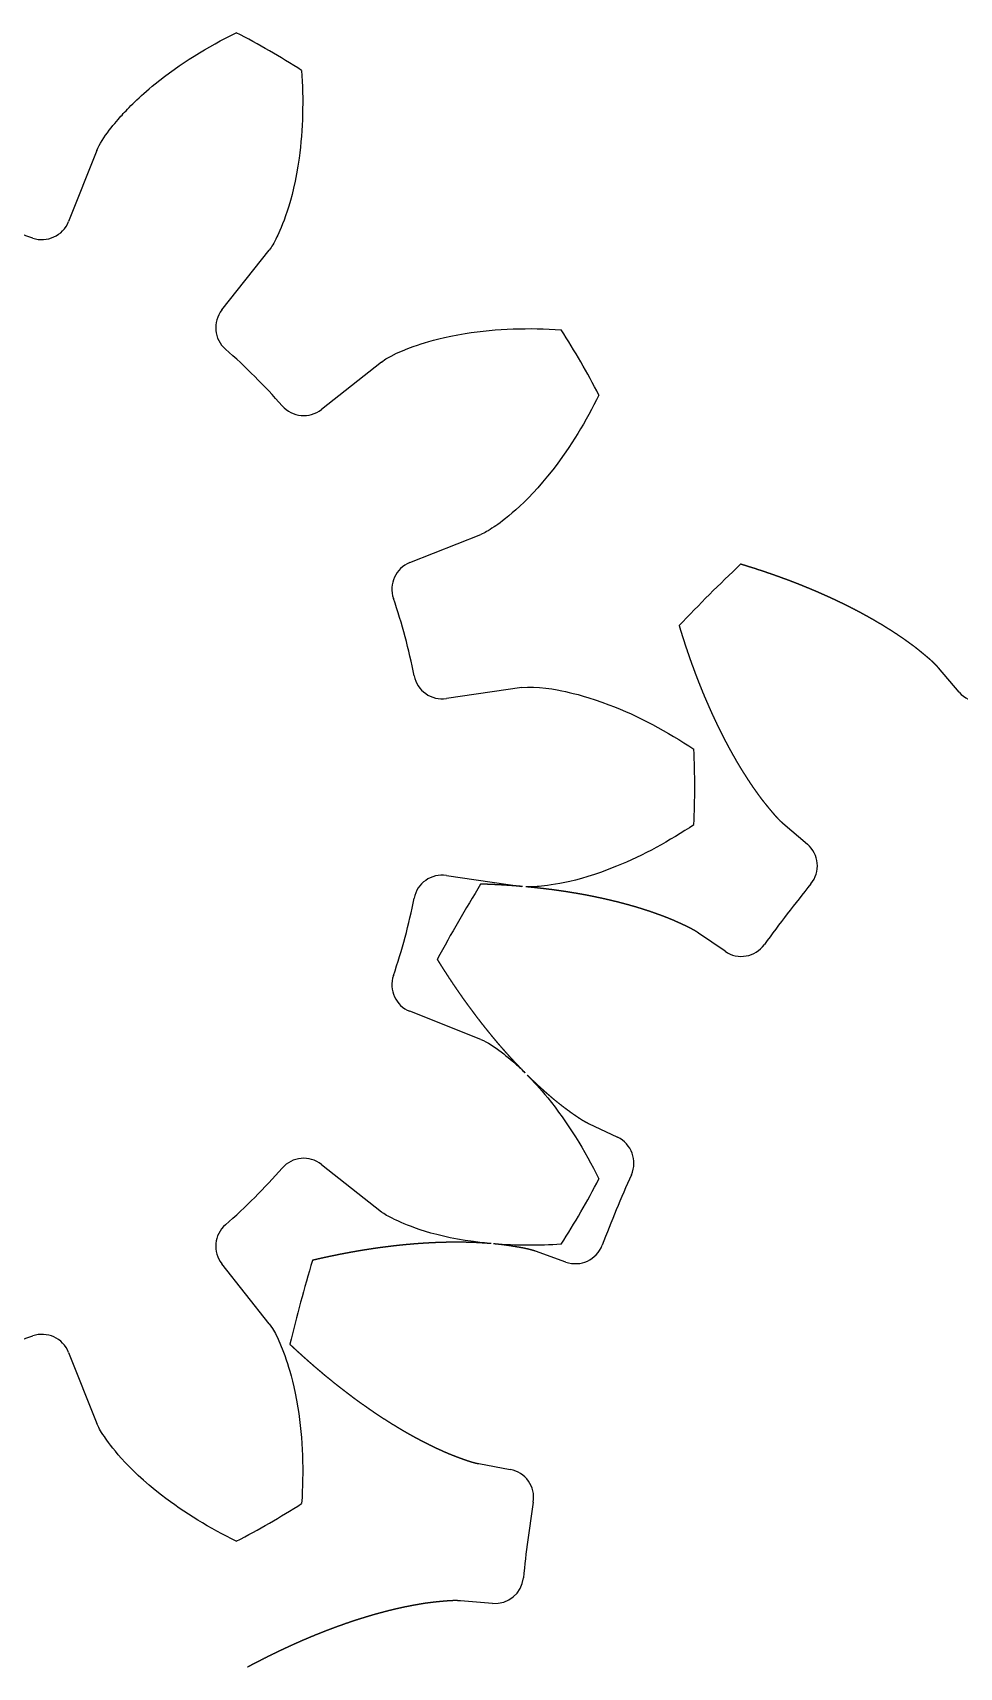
# Model space of a CAD drawing. Header units: millimetres. Extents: x -95.5 to -4.7, y -19.2 to 49.8.
# Drawn here: x -74.09 to -55.02, y 14.23 to 47.88 of the extents above; entities that cross this region are included whole.
import ezdxf

# ---------------------------------------------------------------- set-up
doc = ezdxf.new("R2010")
doc.units = ezdxf.units.MM
doc.layers.get('0').update_dxf_attribs({"linetype": 'CONTINUOUS'})

msp = doc.modelspace()

# ---------------------------------------------------------------- linework, layer by layer
for p, q in [((-72.768, 45.451), (-73.349, 43.99)), ((-72.768, 45.451), (-73.349, 43.99)), ((-70.196, 42.17), (-69.221, 43.403)), ((-70.196, 42.17), (-69.221, 43.403)), ((-66.914, 41.096), (-68.147, 40.122)), ((-66.914, 41.096), (-68.147, 40.122)), ((-66.327, 36.968), (-64.866, 37.549)), ((-66.327, 36.968), (-64.866, 37.549)), ((-55.025, 34.299, 0), (-55.453, 34.802)), ((-55.025, 34.299), (-55.453, 34.802)), ((-64.021, 34.398), (-65.577, 34.17)), ((-64.021, 34.398), (-65.577, 34.17)), ((-58.653, 31.602, 0), (-58.15, 31.173)), ((-58.653, 31.602), (-58.15, 31.173)), ((-65.577, 30.53), (-64.021, 30.302)), ((-65.577, 30.53), (-64.021, 30.302)), ((-64.012, 30.301), (-64.021, 30.302)), ((-64.012, 30.301), (-64.021, 30.302)), ((-59.843, 28.967, 0), (-60.387, 29.342)), ((-59.843, 28.967), (-60.387, 29.342)), ((-64.866, 27.151), (-66.327, 27.732)), ((-64.866, 27.151), (-66.327, 27.732)), ((-62.65, 25.422, 0), (-62.054, 25.139)), ((-62.65, 25.422), (-62.054, 25.139)), ((-68.147, 24.578), (-66.914, 23.604)), ((-68.147, 24.578), (-66.914, 23.604)), ((-63.118, 22.57, 0), (-63.74, 22.791)), ((-63.118, 22.57), (-63.74, 22.791)), ((-69.221, 21.297), (-70.196, 22.53)), ((-69.221, 21.297), (-70.196, 22.53)), ((-73.349, 20.71), (-72.768, 19.249)), ((-73.349, 20.71), (-72.768, 19.249)), ((-64.911, 18.419, 0), (-64.262, 18.3)), ((-64.911, 18.419), (-64.262, 18.3)), ((-64.625, 15.542, 0), (-65.283, 15.595)), ((-64.625, 15.542), (-65.283, 15.595))]:
    msp.add_line(p, q)
for centre, radius, start, end in [((-77.967, 32.35), 17.5, 57.4589, 62.5411), ((-77.967, 32.35), 17.5, 57.4589, 62.5411), ((-77.967, 32.35), 11.949, 71.0469, 78.9531), ((-77.967, 32.35), 11.949, 71.0469, 78.9531), ((-73.895, 44.207), 0.588, 251.0469, 338.3158), ((-73.895, 44.207), 0.588, 251.0469, 338.3158), ((-69.734, 41.805), 0.588, 141.6842, 228.9531), ((-69.734, 41.805), 0.588, 141.6842, 228.9531), ((-77.967, 32.35), 17.5, 27.4589, 32.5411), ((-77.967, 32.35), 17.5, 27.4589, 32.5411), ((-77.967, 32.35), 11.949, 41.0469, 48.9531), ((-77.967, 32.35), 11.949, 41.0469, 48.9531), ((-68.512, 40.583), 0.588, 221.0469, 308.3158), ((-68.512, 40.583), 0.588, 221.0469, 308.3158), ((-66.11, 36.422), 0.588, 111.6842, 198.9531), ((-66.11, 36.422), 0.588, 111.6842, 198.9531), ((-37.183, 13.332, 0), 32.5, 133.4232, 136.5768), ((-37.183, 13.332), 32.5, 133.4232, 136.5768), ((-77.967, 32.35), 11.949, 11.0469, 18.9531), ((-77.967, 32.35), 11.949, 11.0469, 18.9531), ((-65.662, 34.752), 0.588, 191.0469, 278.3158), ((-65.662, 34.752), 0.588, 191.0469, 278.3158), ((-54.577, 34.681, 0), 0.588, 220.4327, 309.1716), ((-54.577, 34.681), 0.588, 220.4327, 309.1716), ((-77.967, 32.35), 17.5, -2.5411, 2.5411), ((-77.967, 32.35), 17.5, -2.5411, 2.5411), ((-58.532, 30.726, 0), 0.588, -39.1716, 49.5673), ((-58.532, 30.726), 0.588, -39.1716, 49.5673), ((-65.662, 29.948), 0.588, 81.6842, 168.9531), ((-65.662, 29.948), 0.588, 81.6842, 168.9531), ((-37.183, 13.332, 0), 32.5, 148.4232, 151.5768), ((-37.183, 13.332), 32.5, 148.4232, 151.5768), ((-37.183, 13.332, 0), 26.949, 140.8284, 144.1716), ((-37.183, 13.332), 26.949, 140.8284, 144.1716), ((-77.967, 32.35), 11.949, 341.0469, 348.9531), ((-77.967, 32.35), 11.949, 341.0469, 348.9531), ((-59.51, 29.451, 0), 0.588, 235.4327, 324.1716), ((-59.51, 29.451), 0.588, 235.4327, 324.1716), ((-66.11, 28.278), 0.588, 161.0469, 248.3158), ((-66.11, 28.278), 0.588, 161.0469, 248.3158), ((-62.306, 24.608, 0), 0.588, -24.1716, 64.5673), ((-62.306, 24.608), 0.588, -24.1716, 64.5673), ((-68.512, 24.117), 0.588, 51.6842, 138.9531), ((-68.512, 24.117), 0.588, 51.6842, 138.9531), ((-77.967, 32.35), 11.949, 311.0469, 318.9531), ((-77.967, 32.35), 11.949, 311.0469, 318.9531), ((-77.967, 32.35), 17.5, 327.4589, 332.5411), ((-77.967, 32.35), 17.5, 327.4589, 332.5411), ((-37.183, 13.332, 0), 26.949, 155.8284, 159.1716), ((-37.183, 13.332), 26.949, 155.8284, 159.1716), ((-69.734, 22.895), 0.588, 131.0469, 218.3158), ((-69.734, 22.895), 0.588, 131.0469, 218.3158), ((-62.921, 23.124, 0), 0.588, 250.4327, 339.1716), ((-62.921, 23.124), 0.588, 250.4327, 339.1716), ((-37.183, 13.332, 0), 32.5, 163.4232, 166.5768), ((-37.183, 13.332), 32.5, 163.4232, 166.5768), ((-77.967, 32.35), 11.949, 281.0469, 288.9531), ((-73.895, 20.493), 0.588, 21.6842, 108.9531), ((-73.895, 20.493), 0.588, 21.6842, 108.9531), ((-64.369, 17.721, 0), 0.588, -9.1716, 79.5673), ((-64.369, 17.721), 0.588, -9.1716, 79.5673), ((-77.967, 32.35), 17.5, 297.4589, 302.5411), ((-77.967, 32.35), 17.5, 297.4589, 302.5411), ((-37.183, 13.332, 0), 26.949, 170.8284, 174.1716), ((-37.183, 13.332), 26.949, 170.8284, 174.1716), ((-64.578, 16.129, 0), 0.588, 265.4327, 354.1716), ((-64.578, 16.129), 0.588, 265.4327, 354.1716)]:
    msp.add_arc(centre, radius, start, end)
for points, degree, knots in [([(-72.768, 45.451), (-72.662, 45.717), (-72.362, 46.058), (-72.12, 46.327), (-71.903, 46.552), (-71.059, 47.238), (-70.486, 47.589), (-69.898, 47.878)], 3, [-0.4410637, -0.4410637, -0.4410637, -0.4410637, -0.3269473, -0.3269473, -0.1967306, -0.1967306, 0, 0, 0, 0]), ([(-72.768, 45.451), (-72.662, 45.717), (-72.362, 46.058), (-72.12, 46.327), (-71.903, 46.552), (-71.059, 47.238), (-70.486, 47.589), (-69.898, 47.878)], 3, [-0.4410637, -0.4410637, -0.4410637, -0.4410637, -0.3269473, -0.3269473, -0.1967306, -0.1967306, 0, 0, 0, 0]), ([(-68.554, 47.103), (-68.514, 46.504), (-68.526, 45.891), (-68.733, 44.375), (-68.979, 43.848), (-69.129, 43.54), (-69.17, 43.467), (-69.221, 43.403)], 3, [-0.07672856, -0.07672856, -0.07672856, -0.07672856, -0.0562394, -0.0562394, -0.02444366, -0.02444366, 0, 0, 0, 0]), ([(-68.554, 47.103), (-68.514, 46.504), (-68.526, 45.891), (-68.733, 44.375), (-68.979, 43.848), (-69.129, 43.54), (-69.17, 43.467), (-69.221, 43.403)], 3, [-0.07672856, -0.07672856, -0.07672856, -0.07672856, -0.0562394, -0.0562394, -0.02444366, -0.02444366, 0, 0, 0, 0]), ([(-66.914, 41.096), (-66.689, 41.274), (-66.259, 41.419), (-65.915, 41.531), (-65.615, 41.617), (-64.541, 41.789), (-63.869, 41.807), (-63.215, 41.763)], 3, [-0.4410637, -0.4410637, -0.4410637, -0.4410637, -0.3269473, -0.3269473, -0.1967306, -0.1967306, 0, 0, 0, 0]), ([(-66.914, 41.096), (-66.689, 41.274), (-66.259, 41.419), (-65.915, 41.531), (-65.615, 41.617), (-64.541, 41.789), (-63.869, 41.807), (-63.215, 41.763)], 3, [-0.4410637, -0.4410637, -0.4410637, -0.4410637, -0.3269473, -0.3269473, -0.1967306, -0.1967306, 0, 0, 0, 0]), ([(-62.439, 40.419), (-62.704, 39.881), (-63.02, 39.356), (-63.958, 38.147), (-64.434, 37.813), (-64.718, 37.621), (-64.79, 37.579), (-64.866, 37.549)], 3, [-0.07672856, -0.07672856, -0.07672856, -0.07672856, -0.0562394, -0.0562394, -0.02444366, -0.02444366, 0, 0, 0, 0]), ([(-62.439, 40.419), (-62.704, 39.881), (-63.02, 39.356), (-63.958, 38.147), (-64.434, 37.813), (-64.718, 37.621), (-64.79, 37.579), (-64.866, 37.549)], 3, [-0.07672856, -0.07672856, -0.07672856, -0.07672856, -0.0562394, -0.0562394, -0.02444366, -0.02444366, 0, 0, 0, 0]), ([(-64.021, 34.398), (-63.738, 34.439), (-63.293, 34.35), (-62.94, 34.275), (-62.636, 34.199), (-61.62, 33.811), (-61.029, 33.491), (-60.484, 33.126)], 3, [-0.4410637, -0.4410637, -0.4410637, -0.4410637, -0.3269473, -0.3269473, -0.1967306, -0.1967306, 0, 0, 0, 0]), ([(-64.021, 34.398), (-63.738, 34.439), (-63.293, 34.35), (-62.94, 34.275), (-62.636, 34.199), (-61.62, 33.811), (-61.029, 33.491), (-60.484, 33.126)], 3, [-0.4410637, -0.4410637, -0.4410637, -0.4410637, -0.3269473, -0.3269473, -0.1967306, -0.1967306, 0, 0, 0, 0]), ([(-60.484, 31.574), (-60.983, 31.24), (-61.52, 30.944), (-62.936, 30.365), (-63.516, 30.315), (-63.81, 30.294), (-63.88, 30.292), (-63.94, 30.294)], 3, [-0.07672856, -0.07672856, -0.07672856, -0.07672856, -0.0562394, -0.0562394, -0.02444366, -0.02444366, -0.00792101, -0.00792101, -0.00792101, -0.00792101]), ([(-60.484, 31.574), (-60.983, 31.24), (-61.52, 30.944), (-62.936, 30.365), (-63.516, 30.315), (-63.81, 30.294), (-63.88, 30.292), (-63.94, 30.294)], 3, [-0.07672856, -0.07672856, -0.07672856, -0.07672856, -0.0562394, -0.0562394, -0.02444366, -0.02444366, -0.00792101, -0.00792101, -0.00792101, -0.00792101]), ([(-64.012, 30.301, 0), (-64.019, 30.301, 0), (-64.04, 30.303, 0), (-64.074, 30.306, 0), (-64.122, 30.31, 0), (-64.183, 30.315, 0), (-64.252, 30.32, 0), (-64.32, 30.324, 0), (-64.389, 30.329, 0), (-64.457, 30.333, 0), (-64.526, 30.336, 0), (-64.595, 30.34, 0), (-64.664, 30.343, 0), (-64.733, 30.346, 0), (-64.788, 30.348, 0), (-64.83, 30.349, 0), (-64.858, 30.35, 0), (-64.871, 30.351, 0)], 5, [0.8212585, 0.8212585, 0.8212585, 0.8212585, 0.8212585, 0.8212585, 0.8285714, 0.8428571, 0.8571429, 0.8714286, 0.8857143, 0.9, 0.9142857, 0.9285714, 0.9428571, 0.9571429, 0.9714286, 0.9857143, 1, 1, 1, 1, 1, 1]), ([(-64.012, 30.301), (-64.019, 30.301), (-64.04, 30.303), (-64.074, 30.306), (-64.122, 30.31), (-64.183, 30.315), (-64.252, 30.32), (-64.32, 30.324), (-64.389, 30.329), (-64.457, 30.333), (-64.526, 30.336), (-64.595, 30.34), (-64.664, 30.343), (-64.733, 30.346), (-64.788, 30.348), (-64.83, 30.349), (-64.858, 30.35), (-64.871, 30.351)], 5, [0.8212585, 0.8212585, 0.8212585, 0.8212585, 0.8212585, 0.8212585, 0.8285714, 0.8428571, 0.8571429, 0.8714286, 0.8857143, 0.9, 0.9142857, 0.9285714, 0.9428571, 0.9571429, 0.9714286, 0.9857143, 1, 1, 1, 1, 1, 1]), ([(-60.387, 29.342, 0), (-60.398, 29.349, 0), (-60.419, 29.363, 0), (-60.451, 29.383, 0), (-60.494, 29.409, 0), (-60.55, 29.439, 0), (-60.607, 29.467, 0), (-60.664, 29.495, 0), (-60.722, 29.522, 0), (-60.78, 29.548, 0), (-60.838, 29.574, 0), (-60.896, 29.6, 0), (-60.955, 29.625, 0), (-61.014, 29.65, 0), (-61.074, 29.673, 0), (-61.134, 29.696, 0), (-61.195, 29.718, 0), (-61.255, 29.74, 0), (-61.316, 29.762, 0), (-61.377, 29.783, 0), (-61.439, 29.803, 0), (-61.5, 29.823, 0), (-61.562, 29.843, 0), (-61.624, 29.862, 0), (-61.687, 29.881, 0), (-61.749, 29.899, 0), (-61.812, 29.917, 0), (-61.875, 29.934, 0), (-61.938, 29.951, 0), (-62.002, 29.968, 0), (-62.065, 29.984, 0), (-62.129, 30, 0), (-62.193, 30.015, 0), (-62.257, 30.03, 0), (-62.321, 30.045, 0), (-62.386, 30.059, 0), (-62.451, 30.073, 0), (-62.515, 30.087, 0), (-62.58, 30.1, 0), (-62.646, 30.113, 0), (-62.711, 30.125, 0), (-62.776, 30.137, 0), (-62.842, 30.149, 0), (-62.908, 30.16, 0), (-62.974, 30.172, 0), (-63.04, 30.182, 0), (-63.106, 30.193, 0), (-63.173, 30.203, 0), (-63.239, 30.212, 0), (-63.306, 30.222, 0), (-63.372, 30.231, 0), (-63.439, 30.24, 0), (-63.506, 30.248, 0), (-63.574, 30.256, 0), (-63.641, 30.264, 0), (-63.708, 30.271, 0), (-63.776, 30.279, 0), (-63.836, 30.285, 0), (-63.882, 30.289, 0), (-63.915, 30.292, 0), (-63.934, 30.294, 0), (-63.94, 30.294, 0)], 5, [0, 0, 0, 0, 0, 0, 0.0142857, 0.0285714, 0.0428571, 0.0571429, 0.0714286, 0.0857143, 0.1, 0.1142857, 0.1285714, 0.1428571, 0.1571429, 0.1714286, 0.1857143, 0.2, 0.2142857, 0.2285714, 0.2428571, 0.2571429, 0.2714286, 0.2857143, 0.3, 0.3142857, 0.3285714, 0.3428571, 0.3571429, 0.3714286, 0.3857143, 0.4, 0.4142857, 0.4285714, 0.4428571, 0.4571429, 0.4714286, 0.4857143, 0.5, 0.5142857, 0.5285714, 0.5428571, 0.5571429, 0.5714286, 0.5857143, 0.6, 0.6142857, 0.6285714, 0.6428571, 0.6571429, 0.6714286, 0.6857143, 0.7, 0.7142857, 0.7285714, 0.7428571, 0.7571429, 0.7714286, 0.7857143, 0.8, 0.8060747, 0.8060747, 0.8060747, 0.8060747, 0.8060747, 0.8060747]), ([(-60.387, 29.342), (-60.398, 29.349), (-60.419, 29.363), (-60.451, 29.383), (-60.494, 29.409), (-60.55, 29.439), (-60.607, 29.467), (-60.664, 29.495), (-60.722, 29.522), (-60.78, 29.548), (-60.838, 29.574), (-60.896, 29.6), (-60.955, 29.625), (-61.014, 29.65), (-61.074, 29.673), (-61.134, 29.696), (-61.195, 29.718), (-61.255, 29.74), (-61.316, 29.762), (-61.377, 29.783), (-61.439, 29.803), (-61.5, 29.823), (-61.562, 29.843), (-61.624, 29.862), (-61.687, 29.881), (-61.749, 29.899), (-61.812, 29.917), (-61.875, 29.934), (-61.938, 29.951), (-62.002, 29.968), (-62.065, 29.984), (-62.129, 30), (-62.193, 30.015), (-62.257, 30.03), (-62.321, 30.045), (-62.386, 30.059), (-62.451, 30.073), (-62.515, 30.087), (-62.58, 30.1), (-62.646, 30.113), (-62.711, 30.125), (-62.776, 30.137), (-62.842, 30.149), (-62.908, 30.16), (-62.974, 30.172), (-63.04, 30.182), (-63.106, 30.193), (-63.173, 30.203), (-63.239, 30.212), (-63.306, 30.222), (-63.372, 30.231), (-63.439, 30.24), (-63.506, 30.248), (-63.574, 30.256), (-63.641, 30.264), (-63.708, 30.271), (-63.776, 30.279), (-63.836, 30.285), (-63.882, 30.289), (-63.915, 30.292), (-63.934, 30.294), (-63.94, 30.294)], 5, [0, 0, 0, 0, 0, 0, 0.0142857, 0.0285714, 0.0428571, 0.0571429, 0.0714286, 0.0857143, 0.1, 0.1142857, 0.1285714, 0.1428571, 0.1571429, 0.1714286, 0.1857143, 0.2, 0.2142857, 0.2285714, 0.2428571, 0.2571429, 0.2714286, 0.2857143, 0.3, 0.3142857, 0.3285714, 0.3428571, 0.3571429, 0.3714286, 0.3857143, 0.4, 0.4142857, 0.4285714, 0.4428571, 0.4571429, 0.4714286, 0.4857143, 0.5, 0.5142857, 0.5285714, 0.5428571, 0.5571429, 0.5714286, 0.5857143, 0.6, 0.6142857, 0.6285714, 0.6428571, 0.6571429, 0.6714286, 0.6857143, 0.7, 0.7142857, 0.7285714, 0.7428571, 0.7571429, 0.7714286, 0.7857143, 0.8, 0.8060747, 0.8060747, 0.8060747, 0.8060747, 0.8060747, 0.8060747]), ([(-65.766, 28.802, 0), (-65.758, 28.79, 0), (-65.744, 28.766, 0), (-65.722, 28.731, 0), (-65.692, 28.684, 0), (-65.655, 28.626, 0), (-65.618, 28.567, 0), (-65.581, 28.51, 0), (-65.543, 28.452, 0), (-65.505, 28.394, 0), (-65.467, 28.337, 0), (-65.429, 28.28, 0), (-65.391, 28.224, 0), (-65.352, 28.167, 0), (-65.313, 28.111, 0), (-65.274, 28.055, 0), (-65.235, 27.999, 0), (-65.195, 27.944, 0), (-65.156, 27.889, 0), (-65.116, 27.834, 0), (-65.075, 27.779, 0), (-65.035, 27.725, 0), (-64.994, 27.671, 0), (-64.954, 27.617, 0), (-64.913, 27.563, 0), (-64.871, 27.51, 0), (-64.83, 27.457, 0), (-64.788, 27.404, 0), (-64.746, 27.352, 0), (-64.704, 27.3, 0), (-64.662, 27.248, 0), (-64.619, 27.196, 0), (-64.577, 27.145, 0), (-64.534, 27.094, 0), (-64.49, 27.043, 0), (-64.447, 26.993, 0), (-64.403, 26.943, 0), (-64.359, 26.893, 0), (-64.315, 26.844, 0), (-64.271, 26.795, 0), (-64.226, 26.746, 0), (-64.181, 26.698, 0), (-64.136, 26.65, 0), (-64.091, 26.602, 0), (-64.046, 26.556, 0), (-64.011, 26.52, 0), (-63.985, 26.493, 0), (-63.968, 26.476, 0), (-63.96, 26.468, 0)], 5, [-1, -1, -1, -1, -1, -1, -0.9857143, -0.9714286, -0.9571429, -0.9428571, -0.9285714, -0.9142857, -0.9, -0.8857143, -0.8714286, -0.8571429, -0.8428571, -0.8285714, -0.8142857, -0.8, -0.7857143, -0.7714286, -0.7571429, -0.7428571, -0.7285714, -0.7142857, -0.7, -0.6857143, -0.6714286, -0.6571429, -0.6428571, -0.6285714, -0.6142857, -0.6, -0.5857143, -0.5714286, -0.5571429, -0.5428571, -0.5285714, -0.5142857, -0.5, -0.4857143, -0.4714286, -0.4571429, -0.4428571, -0.4285714, -0.4142857, -0.4, -0.3857143, -0.3735719, -0.3735719, -0.3735719, -0.3735719, -0.3735719, -0.3735719]), ([(-65.766, 28.802), (-65.758, 28.79), (-65.744, 28.766), (-65.722, 28.731), (-65.692, 28.684), (-65.655, 28.626), (-65.618, 28.567), (-65.581, 28.51), (-65.543, 28.452), (-65.505, 28.394), (-65.467, 28.337), (-65.429, 28.28), (-65.391, 28.224), (-65.352, 28.167), (-65.313, 28.111), (-65.274, 28.055), (-65.235, 27.999), (-65.195, 27.944), (-65.156, 27.889), (-65.116, 27.834), (-65.075, 27.779), (-65.035, 27.725), (-64.994, 27.671), (-64.954, 27.617), (-64.913, 27.563), (-64.871, 27.51), (-64.83, 27.457), (-64.788, 27.404), (-64.746, 27.352), (-64.704, 27.3), (-64.662, 27.248), (-64.619, 27.196), (-64.577, 27.145), (-64.534, 27.094), (-64.49, 27.043), (-64.447, 26.993), (-64.403, 26.943), (-64.359, 26.893), (-64.315, 26.844), (-64.271, 26.795), (-64.226, 26.746), (-64.181, 26.698), (-64.136, 26.65), (-64.091, 26.602), (-64.046, 26.556), (-64.011, 26.52), (-63.985, 26.493), (-63.968, 26.476), (-63.96, 26.468)], 5, [-1, -1, -1, -1, -1, -1, -0.9857143, -0.9714286, -0.9571429, -0.9428571, -0.9285714, -0.9142857, -0.9, -0.8857143, -0.8714286, -0.8571429, -0.8428571, -0.8285714, -0.8142857, -0.8, -0.7857143, -0.7714286, -0.7571429, -0.7428571, -0.7285714, -0.7142857, -0.7, -0.6857143, -0.6714286, -0.6571429, -0.6428571, -0.6285714, -0.6142857, -0.6, -0.5857143, -0.5714286, -0.5571429, -0.5428571, -0.5285714, -0.5142857, -0.5, -0.4857143, -0.4714286, -0.4571429, -0.4428571, -0.4285714, -0.4142857, -0.4, -0.3857143, -0.3735719, -0.3735719, -0.3735719, -0.3735719, -0.3735719, -0.3735719]), ([(-64.866, 27.151), (-64.6, 27.045), (-64.259, 26.745), (-64.085, 26.588), (-64.027, 26.534), (-63.96, 26.468)], 3, [-0.4410637, -0.4410637, -0.4410637, -0.4410637, -0.3269473, -0.3269473, -0.2825528, -0.2825528, -0.2825528, -0.2825528]), ([(-64.866, 27.151), (-64.6, 27.045), (-64.259, 26.745), (-64.085, 26.588), (-64.027, 26.534), (-63.96, 26.468)], 3, [-0.4410637, -0.4410637, -0.4410637, -0.4410637, -0.3269473, -0.3269473, -0.2825528, -0.2825528, -0.2825528, -0.2825528]), ([(-63.911, 26.419), (-63.792, 26.298), (-63.65, 26.144), (-63.08, 25.442), (-62.728, 24.869), (-62.439, 24.281)], 3, [-0.271943, -0.271943, -0.271943, -0.271943, -0.1967306, -0.1967306, 0, 0, 0, 0]), ([(-63.911, 26.419, 0), (-63.91, 26.418, 0), (-63.9, 26.408, 0), (-63.881, 26.389, 0), (-63.852, 26.361, 0), (-63.813, 26.323, 0), (-63.766, 26.278, 0), (-63.719, 26.234, 0), (-63.671, 26.189, 0), (-63.623, 26.146, 0), (-63.575, 26.102, 0), (-63.527, 26.06, 0), (-63.478, 26.017, 0), (-63.429, 25.975, 0), (-63.38, 25.933, 0), (-63.33, 25.892, 0), (-63.28, 25.852, 0), (-63.23, 25.812, 0), (-63.179, 25.773, 0), (-63.128, 25.734, 0), (-63.077, 25.697, 0), (-63.025, 25.659, 0), (-62.973, 25.622, 0), (-62.921, 25.586, 0), (-62.868, 25.55, 0), (-62.816, 25.515, 0), (-62.762, 25.482, 0), (-62.718, 25.457, 0), (-62.684, 25.439, 0), (-62.661, 25.428, 0), (-62.65, 25.422, 0)], 5, [-0.3584327, -0.3584327, -0.3584327, -0.3584327, -0.3584327, -0.3584327, -0.3571429, -0.3428571, -0.3285714, -0.3142857, -0.3, -0.2857143, -0.2714286, -0.2571429, -0.2428571, -0.2285714, -0.2142857, -0.2, -0.1857143, -0.1714286, -0.1571429, -0.1428571, -0.1285714, -0.1142857, -0.1, -0.0857143, -0.0714286, -0.0571429, -0.0428571, -0.0285714, -0.0142857, 0, 0, 0, 0, 0, 0]), ([(-63.911, 26.419), (-63.792, 26.298), (-63.65, 26.144), (-63.08, 25.442), (-62.728, 24.869), (-62.439, 24.281)], 3, [-0.271943, -0.271943, -0.271943, -0.271943, -0.1967306, -0.1967306, 0, 0, 0, 0]), ([(-63.911, 26.419), (-63.91, 26.418), (-63.9, 26.408), (-63.881, 26.389), (-63.852, 26.361), (-63.813, 26.323), (-63.766, 26.278), (-63.719, 26.234), (-63.671, 26.189), (-63.623, 26.146), (-63.575, 26.102), (-63.527, 26.06), (-63.478, 26.017), (-63.429, 25.975), (-63.38, 25.933), (-63.33, 25.892), (-63.28, 25.852), (-63.23, 25.812), (-63.179, 25.773), (-63.128, 25.734), (-63.077, 25.697), (-63.025, 25.659), (-62.973, 25.622), (-62.921, 25.586), (-62.868, 25.55), (-62.816, 25.515), (-62.762, 25.482), (-62.718, 25.457), (-62.684, 25.439), (-62.661, 25.428), (-62.65, 25.422)], 5, [-0.3584327, -0.3584327, -0.3584327, -0.3584327, -0.3584327, -0.3584327, -0.3571429, -0.3428571, -0.3285714, -0.3142857, -0.3, -0.2857143, -0.2714286, -0.2571429, -0.2428571, -0.2285714, -0.2142857, -0.2, -0.1857143, -0.1714286, -0.1571429, -0.1428571, -0.1285714, -0.1142857, -0.1, -0.0857143, -0.0714286, -0.0571429, -0.0428571, -0.0285714, -0.0142857, 0, 0, 0, 0, 0, 0]), ([(-64.657, 22.949), (-64.779, 22.96), (-64.9, 22.973), (-65.942, 23.116), (-66.47, 23.362), (-66.778, 23.512), (-66.85, 23.553), (-66.914, 23.604)], 3, [-0.06039336, -0.06039336, -0.06039336, -0.06039336, -0.0562394, -0.0562394, -0.02444366, -0.02444366, 0, 0, 0, 0]), ([(-64.657, 22.949), (-64.779, 22.96), (-64.9, 22.973), (-65.942, 23.116), (-66.47, 23.362), (-66.778, 23.512), (-66.85, 23.553), (-66.914, 23.604)], 3, [-0.06039336, -0.06039336, -0.06039336, -0.06039336, -0.0562394, -0.0562394, -0.02444366, -0.02444366, 0, 0, 0, 0]), ([(-64.657, 22.949, 0), (-64.662, 22.949, 0), (-64.68, 22.951, 0), (-64.71, 22.953, 0), (-64.754, 22.956, 0), (-64.811, 22.96, 0), (-64.875, 22.964, 0), (-64.94, 22.968, 0), (-65.005, 22.971, 0), (-65.07, 22.973, 0), (-65.135, 22.975, 0), (-65.2, 22.976, 0), (-65.265, 22.977, 0), (-65.33, 22.978, 0), (-65.396, 22.978, 0), (-65.461, 22.977, 0), (-65.527, 22.977, 0), (-65.593, 22.975, 0), (-65.659, 22.974, 0), (-65.724, 22.972, 0), (-65.79, 22.969, 0), (-65.856, 22.966, 0), (-65.922, 22.963, 0), (-65.989, 22.959, 0), (-66.055, 22.955, 0), (-66.121, 22.951, 0), (-66.187, 22.946, 0), (-66.254, 22.941, 0), (-66.32, 22.935, 0), (-66.387, 22.929, 0), (-66.453, 22.923, 0), (-66.52, 22.916, 0), (-66.587, 22.909, 0), (-66.653, 22.901, 0), (-66.72, 22.894, 0), (-66.787, 22.885, 0), (-66.854, 22.877, 0), (-66.921, 22.868, 0), (-66.988, 22.859, 0), (-67.055, 22.849, 0), (-67.122, 22.839, 0), (-67.189, 22.829, 0), (-67.256, 22.818, 0), (-67.323, 22.808, 0), (-67.39, 22.796, 0), (-67.457, 22.785, 0), (-67.524, 22.773, 0), (-67.592, 22.76, 0), (-67.659, 22.748, 0), (-67.726, 22.735, 0), (-67.793, 22.722, 0), (-67.861, 22.708, 0), (-67.928, 22.694, 0), (-67.996, 22.68, 0), (-68.063, 22.666, 0), (-68.13, 22.651, 0), (-68.198, 22.636, 0), (-68.252, 22.623, 0), (-68.292, 22.614, 0), (-68.319, 22.608, 0), (-68.333, 22.604, 0)], 5, [0.2087703, 0.2087703, 0.2087703, 0.2087703, 0.2087703, 0.2087703, 0.2142857, 0.2285714, 0.2428571, 0.2571429, 0.2714286, 0.2857143, 0.3, 0.3142857, 0.3285714, 0.3428571, 0.3571429, 0.3714286, 0.3857143, 0.4, 0.4142857, 0.4285714, 0.4428571, 0.4571429, 0.4714286, 0.4857143, 0.5, 0.5142857, 0.5285714, 0.5428571, 0.5571429, 0.5714286, 0.5857143, 0.6, 0.6142857, 0.6285714, 0.6428571, 0.6571429, 0.6714286, 0.6857143, 0.7, 0.7142857, 0.7285714, 0.7428571, 0.7571429, 0.7714286, 0.7857143, 0.8, 0.8142857, 0.8285714, 0.8428571, 0.8571429, 0.8714286, 0.8857143, 0.9, 0.9142857, 0.9285714, 0.9428571, 0.9571429, 0.9714286, 0.9857143, 1, 1, 1, 1, 1, 1]), ([(-64.657, 22.949), (-64.662, 22.949), (-64.68, 22.951), (-64.71, 22.953), (-64.754, 22.956), (-64.811, 22.96), (-64.875, 22.964), (-64.94, 22.968), (-65.005, 22.971), (-65.07, 22.973), (-65.135, 22.975), (-65.2, 22.976), (-65.265, 22.977), (-65.33, 22.978), (-65.396, 22.978), (-65.461, 22.977), (-65.527, 22.977), (-65.593, 22.975), (-65.659, 22.974), (-65.724, 22.972), (-65.79, 22.969), (-65.856, 22.966), (-65.922, 22.963), (-65.989, 22.959), (-66.055, 22.955), (-66.121, 22.951), (-66.187, 22.946), (-66.254, 22.941), (-66.32, 22.935), (-66.387, 22.929), (-66.453, 22.923), (-66.52, 22.916), (-66.587, 22.909), (-66.653, 22.901), (-66.72, 22.894), (-66.787, 22.885), (-66.854, 22.877), (-66.921, 22.868), (-66.988, 22.859), (-67.055, 22.849), (-67.122, 22.839), (-67.189, 22.829), (-67.256, 22.818), (-67.323, 22.808), (-67.39, 22.796), (-67.457, 22.785), (-67.524, 22.773), (-67.592, 22.76), (-67.659, 22.748), (-67.726, 22.735), (-67.793, 22.722), (-67.861, 22.708), (-67.928, 22.694), (-67.996, 22.68), (-68.063, 22.666), (-68.13, 22.651), (-68.198, 22.636), (-68.252, 22.623), (-68.292, 22.614), (-68.319, 22.608), (-68.333, 22.604)], 5, [0.2087703, 0.2087703, 0.2087703, 0.2087703, 0.2087703, 0.2087703, 0.2142857, 0.2285714, 0.2428571, 0.2571429, 0.2714286, 0.2857143, 0.3, 0.3142857, 0.3285714, 0.3428571, 0.3571429, 0.3714286, 0.3857143, 0.4, 0.4142857, 0.4285714, 0.4428571, 0.4571429, 0.4714286, 0.4857143, 0.5, 0.5142857, 0.5285714, 0.5428571, 0.5571429, 0.5714286, 0.5857143, 0.6, 0.6142857, 0.6285714, 0.6428571, 0.6571429, 0.6714286, 0.6857143, 0.7, 0.7142857, 0.7285714, 0.7428571, 0.7571429, 0.7714286, 0.7857143, 0.8, 0.8142857, 0.8285714, 0.8428571, 0.8571429, 0.8714286, 0.8857143, 0.9, 0.9142857, 0.9285714, 0.9428571, 0.9571429, 0.9714286, 0.9857143, 1, 1, 1, 1, 1, 1]), ([(-63.74, 22.791, 0), (-63.752, 22.795, 0), (-63.776, 22.803, 0), (-63.812, 22.814, 0), (-63.861, 22.828, 0), (-63.923, 22.842, 0), (-63.985, 22.855, 0), (-64.047, 22.867, 0), (-64.11, 22.878, 0), (-64.173, 22.888, 0), (-64.236, 22.899, 0), (-64.299, 22.908, 0), (-64.362, 22.917, 0), (-64.426, 22.926, 0), (-64.487, 22.933, 0), (-64.535, 22.938, 0), (-64.571, 22.941, 0), (-64.594, 22.943, 0), (-64.604, 22.944, 0)], 5, [0, 0, 0, 0, 0, 0, 0.0142857, 0.0285714, 0.0428571, 0.0571429, 0.0714286, 0.0857143, 0.1, 0.1142857, 0.1285714, 0.1428571, 0.1571429, 0.1714286, 0.1857143, 0.1969517, 0.1969517, 0.1969517, 0.1969517, 0.1969517, 0.1969517]), ([(-63.74, 22.791), (-63.752, 22.795), (-63.776, 22.803), (-63.812, 22.814), (-63.861, 22.828), (-63.923, 22.842), (-63.985, 22.855), (-64.047, 22.867), (-64.11, 22.878), (-64.173, 22.888), (-64.236, 22.899), (-64.299, 22.908), (-64.362, 22.917), (-64.426, 22.926), (-64.487, 22.933), (-64.535, 22.938), (-64.571, 22.941), (-64.594, 22.943), (-64.604, 22.944)], 5, [0, 0, 0, 0, 0, 0, 0.0142857, 0.0285714, 0.0428571, 0.0571429, 0.0714286, 0.0857143, 0.1, 0.1142857, 0.1285714, 0.1428571, 0.1571429, 0.1714286, 0.1857143, 0.1969517, 0.1969517, 0.1969517, 0.1969517, 0.1969517, 0.1969517]), ([(-69.221, 21.297), (-69.043, 21.072), (-68.898, 20.642), (-68.787, 20.298), (-68.7, 19.998), (-68.528, 18.923), (-68.51, 18.252), (-68.554, 17.597)], 3, [-0.4410637, -0.4410637, -0.4410637, -0.4410637, -0.3269473, -0.3269473, -0.1967306, -0.1967306, 0, 0, 0, 0]), ([(-69.221, 21.297), (-69.043, 21.072), (-68.898, 20.642), (-68.787, 20.298), (-68.7, 19.998), (-68.528, 18.923), (-68.51, 18.252), (-68.554, 17.597)], 3, [-0.4410637, -0.4410637, -0.4410637, -0.4410637, -0.3269473, -0.3269473, -0.1967306, -0.1967306, 0, 0, 0, 0]), ([(-69.898, 16.822), (-70.436, 17.087), (-70.961, 17.403), (-72.17, 18.34), (-72.504, 18.817), (-72.696, 19.101), (-72.738, 19.173), (-72.768, 19.249)], 3, [-0.07672856, -0.07672856, -0.07672856, -0.07672856, -0.0562394, -0.0562394, -0.02444366, -0.02444366, 0, 0, 0, 0]), ([(-69.898, 16.822), (-70.436, 17.087), (-70.961, 17.403), (-72.17, 18.34), (-72.504, 18.817), (-72.696, 19.101), (-72.738, 19.173), (-72.768, 19.249)], 3, [-0.07672856, -0.07672856, -0.07672856, -0.07672856, -0.0562394, -0.0562394, -0.02444366, -0.02444366, 0, 0, 0, 0])]:
    msp.add_open_spline(points, degree=degree, knots=knots)
for points, degree in [([(-55.453, 34.802, 0), (-55.461, 34.811, 0), (-55.478, 34.83, 0), (-55.503, 34.858, 0), (-55.539, 34.894, 0), (-55.585, 34.938, 0), (-55.633, 34.98, 0), (-55.681, 35.021, 0), (-55.73, 35.062, 0), (-55.779, 35.103, 0), (-55.828, 35.143, 0), (-55.878, 35.183, 0), (-55.928, 35.223, 0), (-55.979, 35.261, 0), (-56.031, 35.3, 0), (-56.083, 35.337, 0), (-56.135, 35.375, 0), (-56.188, 35.411, 0), (-56.242, 35.448, 0), (-56.295, 35.484, 0), (-56.349, 35.52, 0), (-56.404, 35.555, 0), (-56.458, 35.59, 0), (-56.513, 35.624, 0), (-56.569, 35.659, 0), (-56.624, 35.692, 0), (-56.68, 35.726, 0), (-56.737, 35.759, 0), (-56.793, 35.792, 0), (-56.85, 35.824, 0), (-56.908, 35.856, 0), (-56.965, 35.888, 0), (-57.023, 35.92, 0), (-57.081, 35.951, 0), (-57.139, 35.982, 0), (-57.198, 36.012, 0), (-57.257, 36.042, 0), (-57.316, 36.072, 0), (-57.375, 36.102, 0), (-57.435, 36.131, 0), (-57.495, 36.16, 0), (-57.555, 36.189, 0), (-57.615, 36.217, 0), (-57.676, 36.245, 0), (-57.737, 36.273, 0), (-57.798, 36.3, 0), (-57.859, 36.327, 0), (-57.921, 36.354, 0), (-57.982, 36.381, 0), (-58.044, 36.407, 0), (-58.106, 36.433, 0), (-58.169, 36.459, 0), (-58.231, 36.485, 0), (-58.294, 36.51, 0), (-58.357, 36.535, 0), (-58.42, 36.559, 0), (-58.484, 36.584, 0), (-58.547, 36.608, 0), (-58.611, 36.632, 0), (-58.675, 36.655, 0), (-58.739, 36.678, 0), (-58.804, 36.701, 0), (-58.868, 36.724, 0), (-58.933, 36.747, 0), (-58.998, 36.769, 0), (-59.063, 36.791, 0), (-59.128, 36.812, 0), (-59.193, 36.834, 0), (-59.259, 36.855, 0), (-59.325, 36.876, 0), (-59.391, 36.896, 0), (-59.444, 36.913, 0), (-59.483, 36.925, 0), (-59.51, 36.933, 0), (-59.523, 36.937, 0)], 5), ([(-55.453, 34.802), (-55.461, 34.811), (-55.478, 34.83), (-55.503, 34.858), (-55.539, 34.894), (-55.585, 34.938), (-55.633, 34.98), (-55.681, 35.021), (-55.73, 35.062), (-55.779, 35.103), (-55.828, 35.143), (-55.878, 35.183), (-55.928, 35.223), (-55.979, 35.261), (-56.031, 35.3), (-56.083, 35.337), (-56.135, 35.375), (-56.188, 35.411), (-56.242, 35.448), (-56.295, 35.484), (-56.349, 35.52), (-56.404, 35.555), (-56.458, 35.59), (-56.513, 35.624), (-56.569, 35.659), (-56.624, 35.692), (-56.68, 35.726), (-56.737, 35.759), (-56.793, 35.792), (-56.85, 35.824), (-56.908, 35.856), (-56.965, 35.888), (-57.023, 35.92), (-57.081, 35.951), (-57.139, 35.982), (-57.198, 36.012), (-57.257, 36.042), (-57.316, 36.072), (-57.375, 36.102), (-57.435, 36.131), (-57.495, 36.16), (-57.555, 36.189), (-57.615, 36.217), (-57.676, 36.245), (-57.737, 36.273), (-57.798, 36.3), (-57.859, 36.327), (-57.921, 36.354), (-57.982, 36.381), (-58.044, 36.407), (-58.106, 36.433), (-58.169, 36.459), (-58.231, 36.485), (-58.294, 36.51), (-58.357, 36.535), (-58.42, 36.559), (-58.484, 36.584), (-58.547, 36.608), (-58.611, 36.632), (-58.675, 36.655), (-58.739, 36.678), (-58.804, 36.701), (-58.868, 36.724), (-58.933, 36.747), (-58.998, 36.769), (-59.063, 36.791), (-59.128, 36.812), (-59.193, 36.834), (-59.259, 36.855), (-59.325, 36.876), (-59.391, 36.896), (-59.444, 36.913), (-59.483, 36.925), (-59.51, 36.933), (-59.523, 36.937)], 5), ([(-60.788, 35.672, 0), (-60.784, 35.659, 0), (-60.776, 35.632, 0), (-60.764, 35.592, 0), (-60.748, 35.54, 0), (-60.727, 35.474, 0), (-60.706, 35.408, 0), (-60.685, 35.342, 0), (-60.664, 35.277, 0), (-60.642, 35.212, 0), (-60.62, 35.146, 0), (-60.598, 35.082, 0), (-60.575, 35.017, 0), (-60.553, 34.952, 0), (-60.53, 34.888, 0), (-60.506, 34.824, 0), (-60.483, 34.76, 0), (-60.459, 34.696, 0), (-60.435, 34.632, 0), (-60.411, 34.569, 0), (-60.386, 34.506, 0), (-60.361, 34.443, 0), (-60.336, 34.38, 0), (-60.31, 34.317, 0), (-60.285, 34.255, 0), (-60.259, 34.193, 0), (-60.232, 34.131, 0), (-60.206, 34.069, 0), (-60.179, 34.008, 0), (-60.151, 33.947, 0), (-60.124, 33.885, 0), (-60.096, 33.825, 0), (-60.068, 33.764, 0), (-60.04, 33.704, 0), (-60.011, 33.644, 0), (-59.982, 33.584, 0), (-59.953, 33.524, 0), (-59.923, 33.465, 0), (-59.893, 33.405, 0), (-59.863, 33.347, 0), (-59.833, 33.288, 0), (-59.802, 33.23, 0), (-59.771, 33.172, 0), (-59.739, 33.114, 0), (-59.708, 33.056, 0), (-59.675, 32.999, 0), (-59.643, 32.942, 0), (-59.61, 32.885, 0), (-59.577, 32.829, 0), (-59.544, 32.773, 0), (-59.51, 32.717, 0), (-59.476, 32.662, 0), (-59.441, 32.607, 0), (-59.406, 32.552, 0), (-59.371, 32.498, 0), (-59.335, 32.444, 0), (-59.299, 32.39, 0), (-59.263, 32.337, 0), (-59.226, 32.284, 0), (-59.189, 32.232, 0), (-59.151, 32.179, 0), (-59.113, 32.128, 0), (-59.074, 32.077, 0), (-59.034, 32.027, 0), (-58.994, 31.977, 0), (-58.954, 31.928, 0), (-58.913, 31.879, 0), (-58.872, 31.83, 0), (-58.831, 31.781, 0), (-58.789, 31.734, 0), (-58.746, 31.688, 0), (-58.71, 31.652, 0), (-58.682, 31.627, 0), (-58.663, 31.61, 0), (-58.653, 31.602, 0)], 5), ([(-60.788, 35.672), (-60.784, 35.659), (-60.776, 35.632), (-60.764, 35.592), (-60.748, 35.54), (-60.727, 35.474), (-60.706, 35.408), (-60.685, 35.342), (-60.664, 35.277), (-60.642, 35.212), (-60.62, 35.146), (-60.598, 35.082), (-60.575, 35.017), (-60.553, 34.952), (-60.53, 34.888), (-60.506, 34.824), (-60.483, 34.76), (-60.459, 34.696), (-60.435, 34.632), (-60.411, 34.569), (-60.386, 34.506), (-60.361, 34.443), (-60.336, 34.38), (-60.31, 34.317), (-60.285, 34.255), (-60.259, 34.193), (-60.232, 34.131), (-60.206, 34.069), (-60.179, 34.008), (-60.151, 33.947), (-60.124, 33.885), (-60.096, 33.825), (-60.068, 33.764), (-60.04, 33.704), (-60.011, 33.644), (-59.982, 33.584), (-59.953, 33.524), (-59.923, 33.465), (-59.893, 33.405), (-59.863, 33.347), (-59.833, 33.288), (-59.802, 33.23), (-59.771, 33.172), (-59.739, 33.114), (-59.708, 33.056), (-59.675, 32.999), (-59.643, 32.942), (-59.61, 32.885), (-59.577, 32.829), (-59.544, 32.773), (-59.51, 32.717), (-59.476, 32.662), (-59.441, 32.607), (-59.406, 32.552), (-59.371, 32.498), (-59.335, 32.444), (-59.299, 32.39), (-59.263, 32.337), (-59.226, 32.284), (-59.189, 32.232), (-59.151, 32.179), (-59.113, 32.128), (-59.074, 32.077), (-59.034, 32.027), (-58.994, 31.977), (-58.954, 31.928), (-58.913, 31.879), (-58.872, 31.83), (-58.831, 31.781), (-58.789, 31.734), (-58.746, 31.688), (-58.71, 31.652), (-58.682, 31.627), (-58.663, 31.61), (-58.653, 31.602)], 5), ([(-63.215, 22.937), (-63.675, 22.906), (-64.142, 22.906), (-64.604, 22.944)], 3), ([(-63.215, 22.937), (-63.675, 22.906), (-64.142, 22.906), (-64.604, 22.944)], 3), ([(-68.796, 20.877, 0), (-68.785, 20.867, 0), (-68.765, 20.848, 0), (-68.735, 20.82, 0), (-68.694, 20.782, 0), (-68.644, 20.735, 0), (-68.593, 20.689, 0), (-68.541, 20.643, 0), (-68.49, 20.597, 0), (-68.439, 20.551, 0), (-68.387, 20.506, 0), (-68.336, 20.46, 0), (-68.284, 20.416, 0), (-68.232, 20.371, 0), (-68.18, 20.327, 0), (-68.127, 20.283, 0), (-68.075, 20.239, 0), (-68.023, 20.196, 0), (-67.97, 20.153, 0), (-67.917, 20.11, 0), (-67.864, 20.068, 0), (-67.811, 20.026, 0), (-67.758, 19.984, 0), (-67.705, 19.943, 0), (-67.651, 19.901, 0), (-67.597, 19.861, 0), (-67.544, 19.82, 0), (-67.49, 19.78, 0), (-67.436, 19.74, 0), (-67.382, 19.701, 0), (-67.327, 19.662, 0), (-67.273, 19.623, 0), (-67.218, 19.584, 0), (-67.163, 19.546, 0), (-67.108, 19.508, 0), (-67.053, 19.471, 0), (-66.998, 19.434, 0), (-66.943, 19.397, 0), (-66.888, 19.361, 0), (-66.832, 19.325, 0), (-66.776, 19.29, 0), (-66.72, 19.255, 0), (-66.664, 19.22, 0), (-66.608, 19.186, 0), (-66.552, 19.152, 0), (-66.496, 19.118, 0), (-66.439, 19.085, 0), (-66.382, 19.052, 0), (-66.325, 19.02, 0), (-66.268, 18.988, 0), (-66.211, 18.957, 0), (-66.154, 18.926, 0), (-66.097, 18.896, 0), (-66.039, 18.866, 0), (-65.981, 18.837, 0), (-65.923, 18.808, 0), (-65.865, 18.779, 0), (-65.807, 18.751, 0), (-65.749, 18.724, 0), (-65.69, 18.697, 0), (-65.632, 18.671, 0), (-65.573, 18.645, 0), (-65.514, 18.621, 0), (-65.454, 18.597, 0), (-65.395, 18.574, 0), (-65.335, 18.551, 0), (-65.275, 18.529, 0), (-65.215, 18.507, 0), (-65.156, 18.486, 0), (-65.095, 18.466, 0), (-65.035, 18.447, 0), (-64.986, 18.435, 0), (-64.949, 18.426, 0), (-64.924, 18.422, 0), (-64.911, 18.419, 0)], 5), ([(-68.796, 20.877), (-68.785, 20.867), (-68.765, 20.848), (-68.735, 20.82), (-68.694, 20.782), (-68.644, 20.735), (-68.593, 20.689), (-68.541, 20.643), (-68.49, 20.597), (-68.439, 20.551), (-68.387, 20.506), (-68.336, 20.46), (-68.284, 20.416), (-68.232, 20.371), (-68.18, 20.327), (-68.127, 20.283), (-68.075, 20.239), (-68.023, 20.196), (-67.97, 20.153), (-67.917, 20.11), (-67.864, 20.068), (-67.811, 20.026), (-67.758, 19.984), (-67.705, 19.943), (-67.651, 19.901), (-67.597, 19.861), (-67.544, 19.82), (-67.49, 19.78), (-67.436, 19.74), (-67.382, 19.701), (-67.327, 19.662), (-67.273, 19.623), (-67.218, 19.584), (-67.163, 19.546), (-67.108, 19.508), (-67.053, 19.471), (-66.998, 19.434), (-66.943, 19.397), (-66.888, 19.361), (-66.832, 19.325), (-66.776, 19.29), (-66.72, 19.255), (-66.664, 19.22), (-66.608, 19.186), (-66.552, 19.152), (-66.496, 19.118), (-66.439, 19.085), (-66.382, 19.052), (-66.325, 19.02), (-66.268, 18.988), (-66.211, 18.957), (-66.154, 18.926), (-66.097, 18.896), (-66.039, 18.866), (-65.981, 18.837), (-65.923, 18.808), (-65.865, 18.779), (-65.807, 18.751), (-65.749, 18.724), (-65.69, 18.697), (-65.632, 18.671), (-65.573, 18.645), (-65.514, 18.621), (-65.454, 18.597), (-65.395, 18.574), (-65.335, 18.551), (-65.275, 18.529), (-65.215, 18.507), (-65.156, 18.486), (-65.095, 18.466), (-65.035, 18.447), (-64.986, 18.435), (-64.949, 18.426), (-64.924, 18.422), (-64.911, 18.419)], 5), ([(-65.283, 15.595, 0), (-65.296, 15.596, 0), (-65.321, 15.598, 0), (-65.359, 15.599, 0), (-65.41, 15.6, 0), (-65.473, 15.598, 0), (-65.536, 15.594, 0), (-65.6, 15.589, 0), (-65.663, 15.583, 0), (-65.727, 15.577, 0), (-65.79, 15.571, 0), (-65.853, 15.564, 0), (-65.917, 15.556, 0), (-65.98, 15.548, 0), (-66.044, 15.539, 0), (-66.107, 15.528, 0), (-66.171, 15.517, 0), (-66.234, 15.506, 0), (-66.298, 15.494, 0), (-66.361, 15.482, 0), (-66.425, 15.469, 0), (-66.488, 15.455, 0), (-66.551, 15.441, 0), (-66.615, 15.427, 0), (-66.678, 15.412, 0), (-66.741, 15.397, 0), (-66.805, 15.381, 0), (-66.868, 15.364, 0), (-66.931, 15.347, 0), (-66.994, 15.33, 0), (-67.057, 15.312, 0), (-67.121, 15.294, 0), (-67.184, 15.275, 0), (-67.247, 15.256, 0), (-67.31, 15.237, 0), (-67.373, 15.217, 0), (-67.436, 15.197, 0), (-67.499, 15.176, 0), (-67.562, 15.155, 0), (-67.625, 15.133, 0), (-67.687, 15.112, 0), (-67.75, 15.089, 0), (-67.813, 15.067, 0), (-67.876, 15.044, 0), (-67.938, 15.02, 0), (-68.001, 14.997, 0), (-68.063, 14.972, 0), (-68.126, 14.948, 0), (-68.188, 14.923, 0), (-68.251, 14.898, 0), (-68.313, 14.872, 0), (-68.375, 14.847, 0), (-68.438, 14.82, 0), (-68.5, 14.794, 0), (-68.562, 14.767, 0), (-68.624, 14.74, 0), (-68.686, 14.712, 0), (-68.748, 14.684, 0), (-68.81, 14.656, 0), (-68.872, 14.627, 0), (-68.934, 14.598, 0), (-68.996, 14.569, 0), (-69.057, 14.539, 0), (-69.119, 14.51, 0), (-69.181, 14.479, 0), (-69.242, 14.449, 0), (-69.304, 14.418, 0), (-69.365, 14.387, 0), (-69.426, 14.355, 0), (-69.488, 14.324, 0), (-69.549, 14.292, 0), (-69.598, 14.266, 0), (-69.634, 14.246, 0), (-69.659, 14.233, 0), (-69.671, 14.227, 0)], 5), ([(-65.283, 15.595), (-65.296, 15.596), (-65.321, 15.598), (-65.359, 15.599), (-65.41, 15.6), (-65.473, 15.598), (-65.536, 15.594), (-65.6, 15.589), (-65.663, 15.583), (-65.727, 15.577), (-65.79, 15.571), (-65.853, 15.564), (-65.917, 15.556), (-65.98, 15.548), (-66.044, 15.539), (-66.107, 15.528), (-66.171, 15.517), (-66.234, 15.506), (-66.298, 15.494), (-66.361, 15.482), (-66.425, 15.469), (-66.488, 15.455), (-66.551, 15.441), (-66.615, 15.427), (-66.678, 15.412), (-66.741, 15.397), (-66.805, 15.381), (-66.868, 15.364), (-66.931, 15.347), (-66.994, 15.33), (-67.057, 15.312), (-67.121, 15.294), (-67.184, 15.275), (-67.247, 15.256), (-67.31, 15.237), (-67.373, 15.217), (-67.436, 15.197), (-67.499, 15.176), (-67.562, 15.155), (-67.625, 15.133), (-67.687, 15.112), (-67.75, 15.089), (-67.813, 15.067), (-67.876, 15.044), (-67.938, 15.02), (-68.001, 14.997), (-68.063, 14.972), (-68.126, 14.948), (-68.188, 14.923), (-68.251, 14.898), (-68.313, 14.872), (-68.375, 14.847), (-68.438, 14.82), (-68.5, 14.794), (-68.562, 14.767), (-68.624, 14.74), (-68.686, 14.712), (-68.748, 14.684), (-68.81, 14.656), (-68.872, 14.627), (-68.934, 14.598), (-68.996, 14.569), (-69.057, 14.539), (-69.119, 14.51), (-69.181, 14.479), (-69.242, 14.449), (-69.304, 14.418), (-69.365, 14.387), (-69.426, 14.355), (-69.488, 14.324), (-69.549, 14.292), (-69.598, 14.266), (-69.634, 14.246), (-69.659, 14.233), (-69.671, 14.227)], 5)]:
    msp.add_open_spline(points, degree=degree)

doc.saveas('drawing.dxf')
